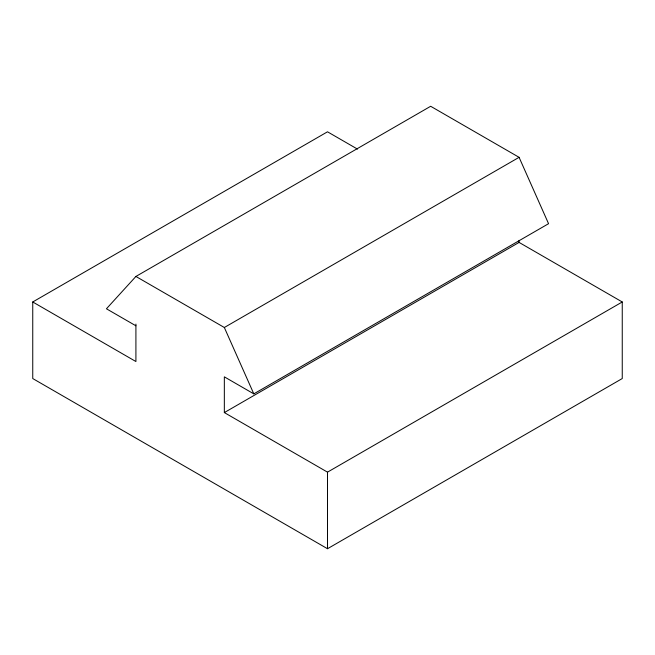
<?xml version="1.0" encoding="UTF-8"?>
<svg xmlns="http://www.w3.org/2000/svg" width="655" height="655" viewBox="0 0 655 655"><rect width="100%" height="100%" fill="white"/><g stroke="black" fill="none" stroke-linecap="round" stroke-linejoin="round"><path stroke-width="0.98" d="M357.483 149.111L327.5 131.802L32.75 301.971L32.75 378.549L327.5 548.726L622.25 378.549L622.25 301.971L327.5 472.149L224.338 412.584L224.338 376.846L253.812 393.868L548.562 223.691L519.087 157.323L430.662 106.274L135.912 276.451L106.438 308.783L135.912 325.797M135.912 276.451L224.338 327.5L519.087 157.323M224.338 412.584L519.087 242.415L622.25 301.971M32.75 301.971L135.912 361.535L135.912 324.094M224.338 327.5L253.812 393.868M519.087 240.369L519.087 242.415M327.5 472.149L327.5 548.726"/></g></svg>
